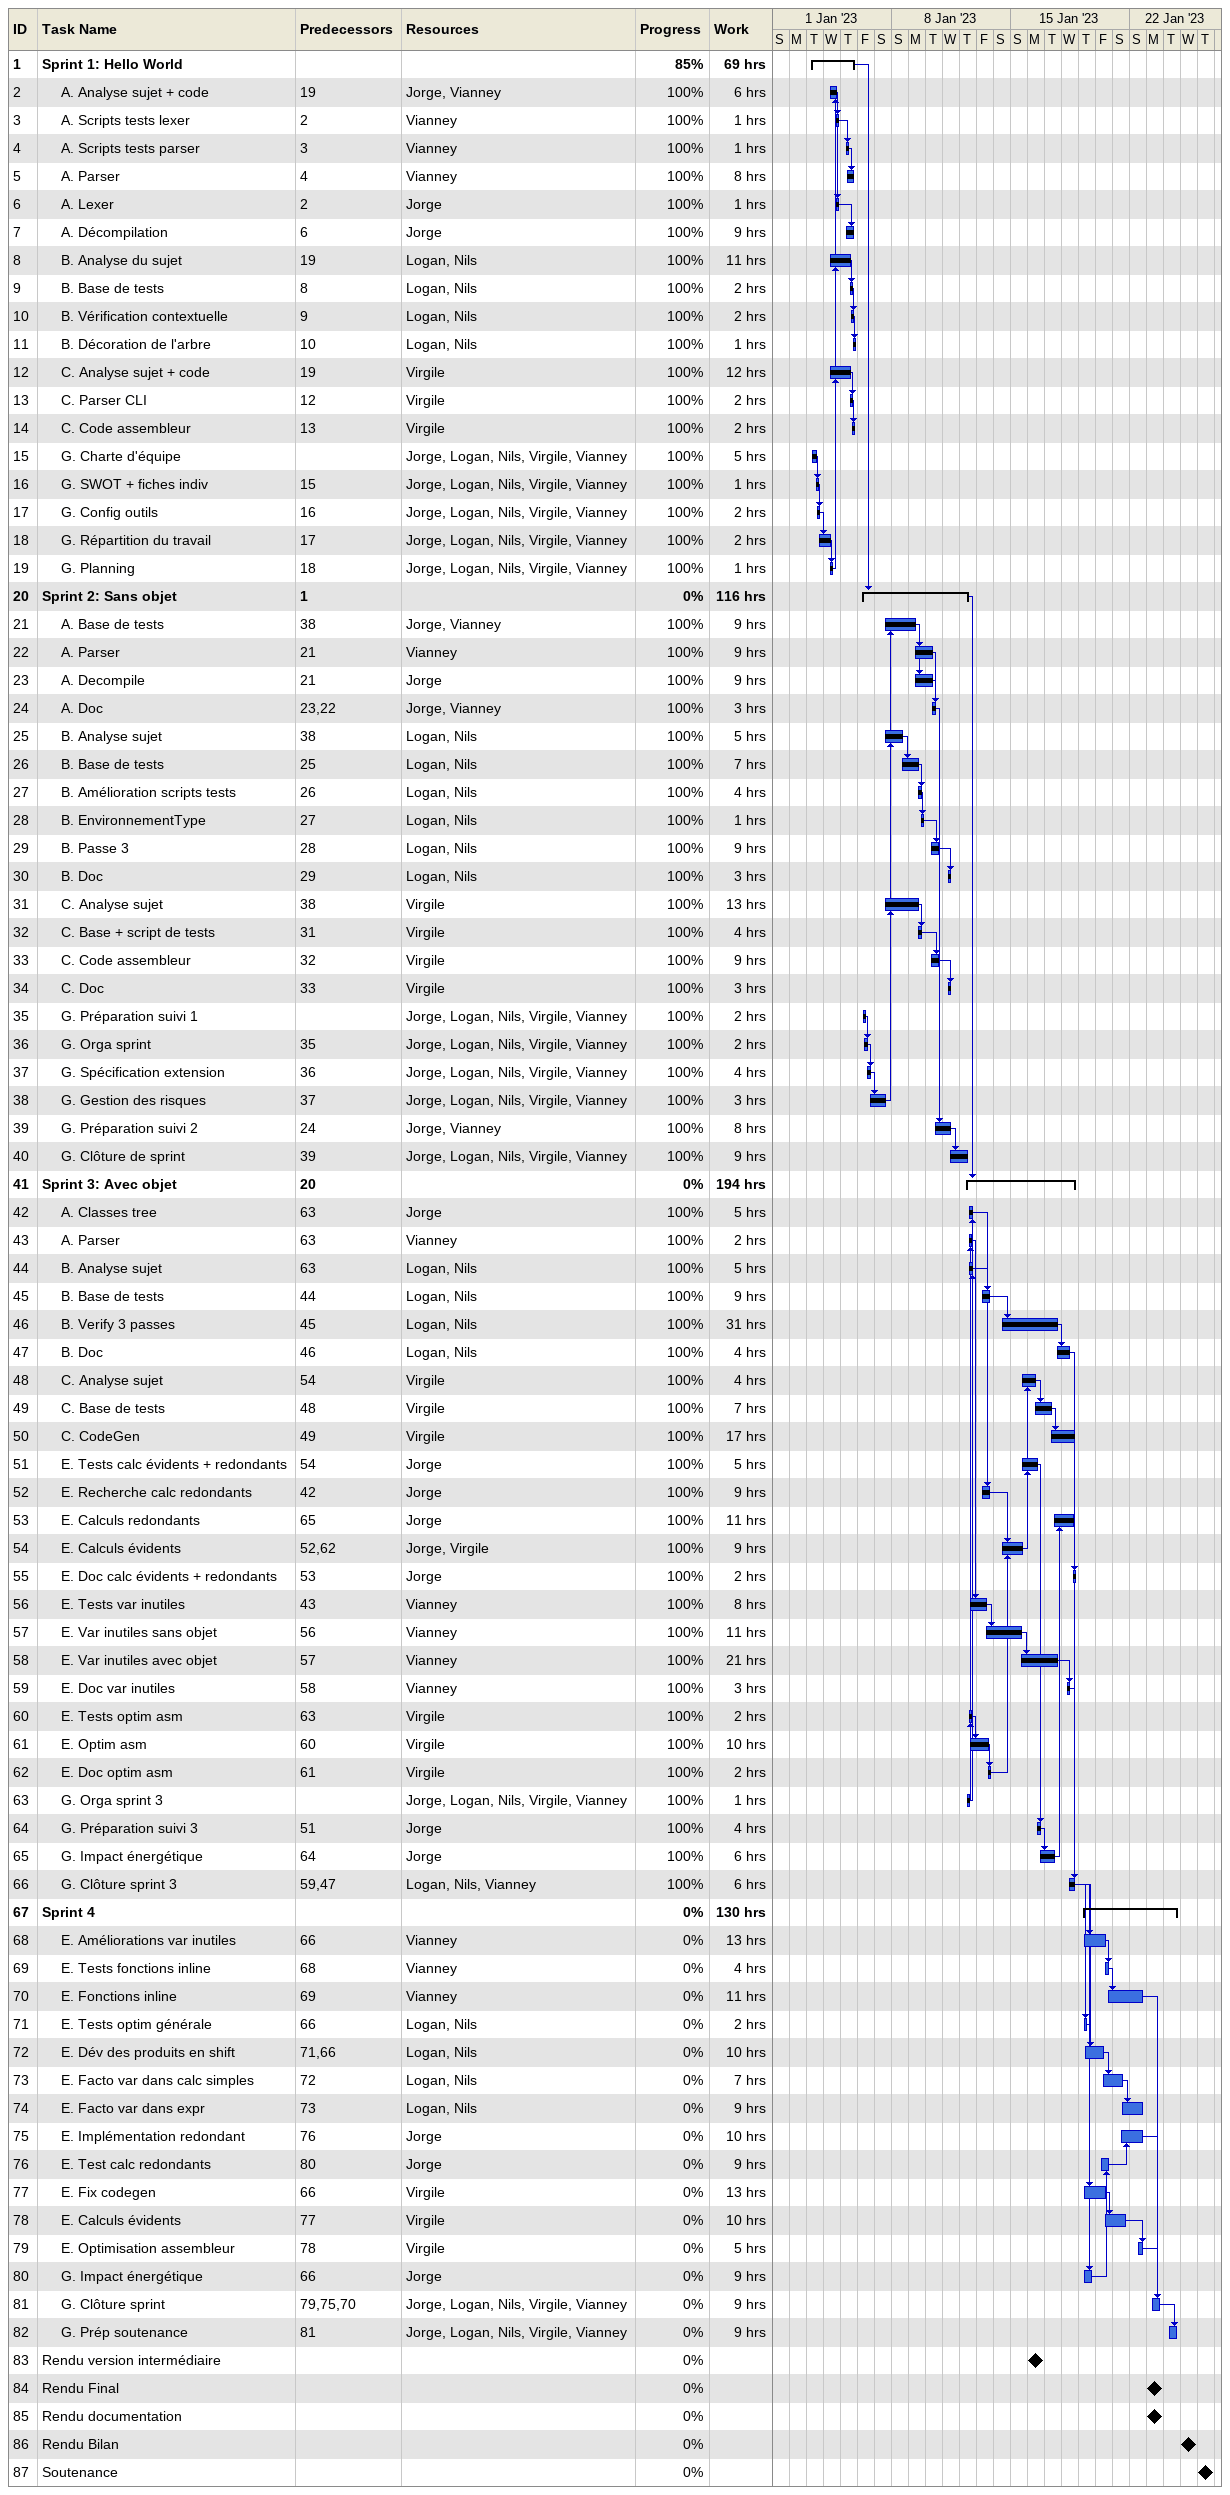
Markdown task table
| ID | Level | Task | Start | Finish | Predecessors | Resources | % complete | Work (h) |
|---|---|---|---|---|---|---|---|---|
| 1 | 1 | **Sprint 1: Hello World** | 2023-01-03 | 2023-01-05 |  |  | 85 | 69 |
| 2 | 2 | A. Analyse sujet + code | 2023-01-04 | 2023-01-04 | 19 | Jorge, Vianney | 100 | 6 |
| 3 | 2 | A. Scripts tests lexer | 2023-01-04 | 2023-01-04 | 2 | Vianney | 100 | 1 |
| 4 | 2 | A. Scripts tests parser | 2023-01-05 | 2023-01-05 | 3 | Vianney | 100 | 1 |
| 5 | 2 | A. Parser | 2023-01-05 | 2023-01-05 | 4 | Vianney | 100 | 8 |
| 6 | 2 | A. Lexer | 2023-01-04 | 2023-01-04 | 2 | Jorge | 100 | 1 |
| 7 | 2 | A. Décompilation | 2023-01-05 | 2023-01-05 | 6 | Jorge | 100 | 9 |
| 8 | 2 | B. Analyse du sujet | 2023-01-04 | 2023-01-05 | 19 | Logan, Nils | 100 | 11 |
| 9 | 2 | B. Base de tests | 2023-01-05 | 2023-01-05 | 8 | Logan, Nils | 100 | 2 |
| 10 | 2 | B. Vérification contextuelle | 2023-01-05 | 2023-01-05 | 9 | Logan, Nils | 100 | 2 |
| 11 | 2 | B. Décoration de l'arbre | 2023-01-05 | 2023-01-05 | 10 | Logan, Nils | 100 | 1 |
| 12 | 2 | C. Analyse sujet + code | 2023-01-04 | 2023-01-05 | 19 | Virgile | 100 | 12 |
| 13 | 2 | C. Parser CLI | 2023-01-05 | 2023-01-05 | 12 | Virgile | 100 | 2 |
| 14 | 2 | C. Code assembleur | 2023-01-05 | 2023-01-05 | 13 | Virgile | 100 | 2 |
| 15 | 2 | G. Charte d'équipe | 2023-01-03 | 2023-01-03 |  | Jorge, Logan, Nils, Virgile, Vianney | 100 | 5 |
| 16 | 2 | G. SWOT + fiches indiv | 2023-01-03 | 2023-01-03 | 15 | Jorge, Logan, Nils, Virgile, Vianney | 100 | 1 |
| 17 | 2 | G. Config outils | 2023-01-03 | 2023-01-03 | 16 | Jorge, Logan, Nils, Virgile, Vianney | 100 | 2 |
| 18 | 2 | G. Répartition du travail | 2023-01-03 | 2023-01-04 | 17 | Jorge, Logan, Nils, Virgile, Vianney | 100 | 2 |
| 19 | 2 | G. Planning | 2023-01-04 | 2023-01-04 | 18 | Jorge, Logan, Nils, Virgile, Vianney | 100 | 1 |
| 20 | 1 | **Sprint 2: Sans objet** | 2023-01-06 | 2023-01-12 | 1 |  | 0 | 116 |
| 21 | 2 | A. Base de tests | 2023-01-07 | 2023-01-09 | 38 | Jorge, Vianney | 100 | 9 |
| 22 | 2 | A. Parser | 2023-01-09 | 2023-01-10 | 21 | Vianney | 100 | 9 |
| 23 | 2 | A. Decompile | 2023-01-09 | 2023-01-10 | 21 | Jorge | 100 | 9 |
| 24 | 2 | A. Doc | 2023-01-10 | 2023-01-10 | 23, 22 | Jorge, Vianney | 100 | 3 |
| 25 | 2 | B. Analyse sujet | 2023-01-07 | 2023-01-08 | 38 | Logan, Nils | 100 | 5 |
| 26 | 2 | B. Base de tests | 2023-01-08 | 2023-01-09 | 25 | Logan, Nils | 100 | 7 |
| 27 | 2 | B. Amélioration scripts tests | 2023-01-09 | 2023-01-09 | 26 | Logan, Nils | 100 | 4 |
| 28 | 2 | B. EnvironnementType | 2023-01-09 | 2023-01-09 | 27 | Logan, Nils | 100 | 1 |
| 29 | 2 | B. Passe 3 | 2023-01-10 | 2023-01-10 | 28 | Logan, Nils | 100 | 9 |
| 30 | 2 | B. Doc | 2023-01-11 | 2023-01-11 | 29 | Logan, Nils | 100 | 3 |
| 31 | 2 | C. Analyse sujet | 2023-01-07 | 2023-01-09 | 38 | Virgile | 100 | 13 |
| 32 | 2 | C. Base + script de tests | 2023-01-09 | 2023-01-09 | 31 | Virgile | 100 | 4 |
| 33 | 2 | C. Code assembleur | 2023-01-10 | 2023-01-10 | 32 | Virgile | 100 | 9 |
| 34 | 2 | C. Doc | 2023-01-11 | 2023-01-11 | 33 | Virgile | 100 | 3 |
| 35 | 2 | G. Préparation suivi 1 | 2023-01-06 | 2023-01-06 |  | Jorge, Logan, Nils, Virgile, Vianney | 100 | 2 |
| 36 | 2 | G. Orga sprint | 2023-01-06 | 2023-01-06 | 35 | Jorge, Logan, Nils, Virgile, Vianney | 100 | 2 |
| 37 | 2 | G. Spécification extension | 2023-01-06 | 2023-01-06 | 36 | Jorge, Logan, Nils, Virgile, Vianney | 100 | 4 |
| 38 | 2 | G. Gestion des risques | 2023-01-06 | 2023-01-07 | 37 | Jorge, Logan, Nils, Virgile, Vianney | 100 | 3 |
| 39 | 2 | G. Préparation suivi 2 | 2023-01-10 | 2023-01-11 | 24 | Jorge, Vianney | 100 | 8 |
| 40 | 2 | G. Clôture de sprint | 2023-01-11 | 2023-01-12 | 39 | Jorge, Logan, Nils, Virgile, Vianney | 100 | 9 |
| 41 | 1 | **Sprint 3: Avec objet** | 2023-01-12 | 2023-01-18 | 20 |  | 0 | 194 |
| 42 | 2 | A. Classes tree | 2023-01-12 | 2023-01-12 | 63 | Jorge | 100 | 5 |
| 43 | 2 | A. Parser | 2023-01-12 | 2023-01-12 | 63 | Vianney | 100 | 2 |
| 44 | 2 | B. Analyse sujet | 2023-01-12 | 2023-01-12 | 63 | Logan, Nils | 100 | 5 |
| 45 | 2 | B. Base de tests | 2023-01-13 | 2023-01-13 | 44 | Logan, Nils | 100 | 9 |
| 46 | 2 | B. Verify 3 passes | 2023-01-14 | 2023-01-17 | 45 | Logan, Nils | 100 | 31 |
| 47 | 2 | B. Doc | 2023-01-17 | 2023-01-18 | 46 | Logan, Nils | 100 | 4 |
| 48 | 2 | C. Analyse sujet | 2023-01-15 | 2023-01-16 | 54 | Virgile | 100 | 4 |
| 49 | 2 | C. Base de tests | 2023-01-16 | 2023-01-17 | 48 | Virgile | 100 | 7 |
| 50 | 2 | C. CodeGen | 2023-01-17 | 2023-01-18 | 49 | Virgile | 100 | 17 |
| 51 | 2 | E. Tests calc évidents + redondants | 2023-01-15 | 2023-01-16 | 54 | Jorge | 100 | 5 |
| 52 | 2 | E. Recherche calc redondants | 2023-01-13 | 2023-01-13 | 42 | Jorge | 100 | 9 |
| 53 | 2 | E. Calculs redondants | 2023-01-17 | 2023-01-18 | 65 | Jorge | 100 | 11 |
| 54 | 2 | E. Calculs évidents | 2023-01-14 | 2023-01-15 | 52, 62 | Jorge, Virgile | 100 | 9 |
| 55 | 2 | E. Doc calc évidents + redondants | 2023-01-18 | 2023-01-18 | 53 | Jorge | 100 | 2 |
| 56 | 2 | E. Tests var inutiles | 2023-01-12 | 2023-01-13 | 43 | Vianney | 100 | 8 |
| 57 | 2 | E. Var inutiles sans objet | 2023-01-13 | 2023-01-15 | 56 | Vianney | 100 | 11 |
| 58 | 2 | E. Var inutiles avec objet | 2023-01-15 | 2023-01-17 | 57 | Vianney | 100 | 21 |
| 59 | 2 | E. Doc var inutiles | 2023-01-18 | 2023-01-18 | 58 | Vianney | 100 | 3 |
| 60 | 2 | E. Tests optim asm | 2023-01-12 | 2023-01-12 | 63 | Virgile | 100 | 2 |
| 61 | 2 | E. Optim asm | 2023-01-12 | 2023-01-13 | 60 | Virgile | 100 | 10 |
| 62 | 2 | E. Doc optim asm | 2023-01-13 | 2023-01-13 | 61 | Virgile | 100 | 2 |
| 63 | 2 | G. Orga sprint 3 | 2023-01-12 | 2023-01-12 |  | Jorge, Logan, Nils, Virgile, Vianney | 100 | 1 |
| 64 | 2 | G. Préparation suivi 3 | 2023-01-16 | 2023-01-16 | 51 | Jorge | 100 | 4 |
| 65 | 2 | G. Impact énergétique | 2023-01-16 | 2023-01-17 | 64 | Jorge | 100 | 6 |
| 66 | 2 | G. Clôture sprint 3 | 2023-01-18 | 2023-01-18 | 59, 47 | Logan, Nils, Vianney | 100 | 6 |
| 67 | 1 | **Sprint 4** | 2023-01-19 | 2023-01-24 |  |  | 0 | 130 |
| 68 | 2 | E. Améliorations var inutiles | 2023-01-19 | 2023-01-20 | 66 | Vianney | 0 | 13 |
| 69 | 2 | E. Tests fonctions inline | 2023-01-20 | 2023-01-20 | 68 | Vianney | 0 | 4 |
| 70 | 2 | E. Fonctions inline | 2023-01-20 | 2023-01-22 | 69 | Vianney | 0 | 11 |
| 71 | 2 | E. Tests optim générale | 2023-01-19 | 2023-01-19 | 66 | Logan, Nils | 0 | 2 |
| 72 | 2 | E. Dév des produits en shift | 2023-01-19 | 2023-01-20 | 71, 66 | Logan, Nils | 0 | 10 |
| 73 | 2 | E. Facto var dans calc simples | 2023-01-20 | 2023-01-21 | 72 | Logan, Nils | 0 | 7 |
| 74 | 2 | E. Facto var dans expr | 2023-01-21 | 2023-01-22 | 73 | Logan, Nils | 0 | 9 |
| 75 | 2 | E. Implémentation redondant | 2023-01-21 | 2023-01-22 | 76 | Jorge | 0 | 10 |
| 76 | 2 | E. Test calc redondants | 2023-01-20 | 2023-01-20 | 80 | Jorge | 0 | 9 |
| 77 | 2 | E. Fix codegen | 2023-01-19 | 2023-01-20 | 66 | Virgile | 0 | 13 |
| 78 | 2 | E. Calculs évidents | 2023-01-20 | 2023-01-21 | 77 | Virgile | 0 | 10 |
| 79 | 2 | E. Optimisation assembleur | 2023-01-22 | 2023-01-22 | 78 | Virgile | 0 | 5 |
| 80 | 2 | G. Impact énergétique | 2023-01-19 | 2023-01-19 | 66 | Jorge | 0 | 9 |
| 81 | 2 | G. Clôture sprint | 2023-01-23 | 2023-01-23 | 79, 75, 70 | Jorge, Logan, Nils, Virgile, Vianney | 0 | 9 |
| 82 | 2 | G. Prép soutenance | 2023-01-24 | 2023-01-24 | 81 | Jorge, Logan, Nils, Virgile, Vianney | 0 | 9 |
| 83 | 1 | Rendu version intermédiaire (milestone) | 2023-01-16 | 2023-01-16 |  |  | 0 |  |
| 84 | 1 | Rendu Final (milestone) | 2023-01-23 | 2023-01-23 |  |  | 0 |  |
| 85 | 1 | Rendu documentation (milestone) | 2023-01-23 | 2023-01-23 |  |  | 0 |  |
| 86 | 1 | Rendu Bilan (milestone) | 2023-01-25 | 2023-01-25 |  |  | 0 |  |
| 87 | 1 | Soutenance (milestone) | 2023-01-26 | 2023-01-26 |  |  | 0 |  |
